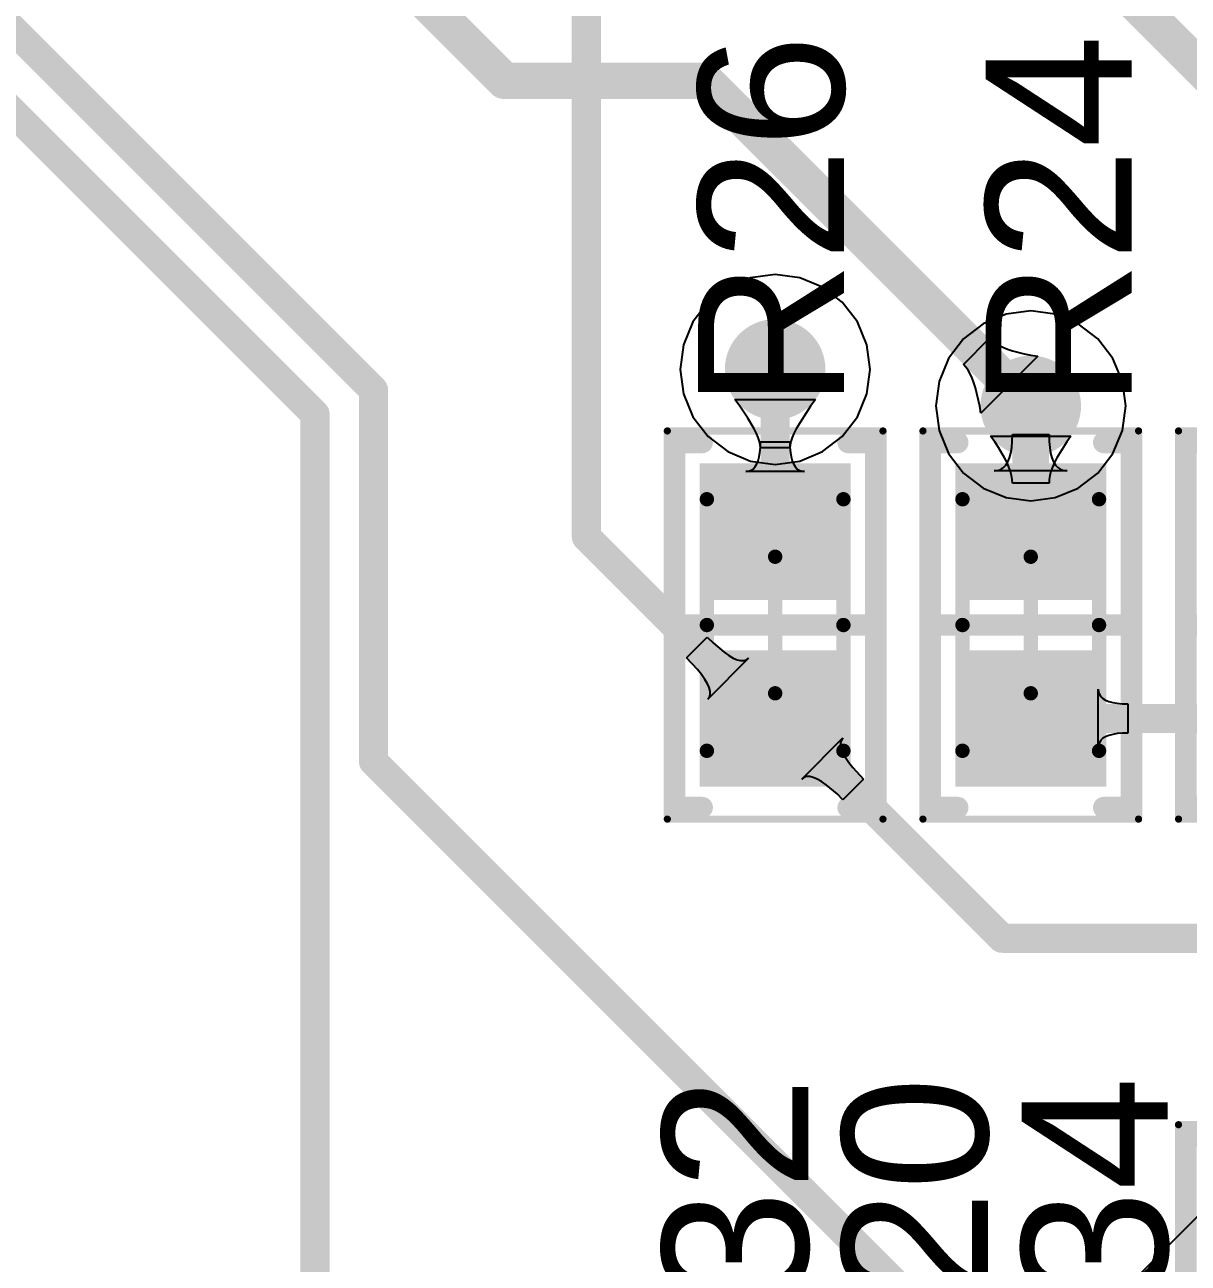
# Model space of a CAD drawing. Header units: inches. Extents: x -0.01 to 3.94, y -0.06 to 4.68.
# Drawn here: x 1.0945 to 1.4131, y 3.5652 to 3.9044 of the extents above; entities that cross this region are included whole.
import ezdxf

# ---------------------------------------------------------------- set-up
doc = ezdxf.new("R2010")
doc.units = ezdxf.units.IN
doc.header["$MEASUREMENT"] = 0
for name, color, linetype in [('Bottom Layer', 5, 'Continuous'), ('Int1 -GND)', 16, 'Continuous'), ('Int2 -PWR)', 76, 'Continuous'), ('Top 3D Body', 56, 'Continuous'), ('Top Courtyard', 56, 'Continuous'), ('Top Layer', 1, 'Continuous'), ('Top Overlay', 2, 'Continuous'), ('Top Paste', 8, 'Continuous'), ('Top Solder', 216, 'Continuous'), ('Via Holes', 16, 'Continuous')]:
    doc.layers.add(name, color=color, linetype=linetype)
doc.styles.add('Arial', font='', dxfattribs={"height": 0.2})
doc.styles.get('Arial').set_extended_font_data('Arial')

# ---------------------------------------------------------------- blocks, each defined once
blk = doc.blocks.new('RES_0603_1608_522')
at = {"layer": 'Top Layer'}
for points in [[(-0.0423224, -0.0187009), (-0.0423224, 0.0187007), (-0.008857800000000002, 0.0187007), (-0.008857799999999997, -0.0187009)], [(0.008857600000000004, -0.0187009), (0.008857599999999997, 0.0187007), (0.0423222, 0.0187007), (0.0423222, -0.0187009)]]:
    blk.add_hatch(color=1, dxfattribs=at).paths.add_polyline_path(points)
at = {"layer": 'Top Paste'}
for points in [[(-0.0423224, -0.0187009), (-0.0423224, 0.0187007), (-0.008857800000000002, 0.0187007), (-0.008857799999999997, -0.0187009)], [(0.008857600000000004, -0.0187009), (0.008857599999999997, 0.0187007), (0.0423222, 0.0187007), (0.0423222, -0.0187009)]]:
    blk.add_hatch(color=8, dxfattribs=at).paths.add_polyline_path(points)
at = {"layer": 'Top Solder'}
for points in [[(-0.0442909, -0.0206694), (-0.0442909, 0.0206692), (-0.006889300000000003, 0.0206692), (-0.006889299999999998, -0.0206694)], [(0.006889100000000003, -0.0206694), (0.006889099999999997, 0.0206692), (0.0442907, 0.0206692), (0.0442907, -0.0206694)]]:
    blk.add_hatch(color=216, dxfattribs=at).paths.add_polyline_path(points)
at = {"layer": 'Top 3D Body'}
for points in [[(0.0344479, 0.0186999, 0.003937, 0.003937, 0), (-0.0344481, 0.0186999, 0.003937, 0.003937, 0)], [(-0.0344481, -0.0187001, 0.003937, 0.003937, 0), (-0.0344481, 0.0186999, 0.003937, 0.003937, 0)], [(0.0344479, -0.0187001, 0.003937, 0.003937, 0), (0.0344479, 0.0186999, 0.003937, 0.003937, 0)], [(0.0344479, -0.0187001, 0.003937, 0.003937, 0), (-0.0344481, -0.0187001, 0.003937, 0.003937, 0)]]:
    blk.add_lwpolyline(points, format="xyseb", dxfattribs=at)
for points in [[(-0.0354323, 0.0186999, 0.0019685, 0.0019685, 1), (-0.0334639, 0.0186999, 0.0019685, 0.0019685, 1)], [(-0.0354323, 0.0186999, 0.0019685, 0.0019685, 1), (-0.0334639, 0.0186999, 0.0019685, 0.0019685, 1)], [(0.0334637, 0.0186999, 0.0019685, 0.0019685, 1), (0.0354321, 0.0186999, 0.0019685, 0.0019685, 1)], [(0.0334637, 0.0186999, 0.0019685, 0.0019685, 1), (0.0354321, 0.0186999, 0.0019685, 0.0019685, 1)], [(-0.0354323, -0.0187001, 0.0019685, 0.0019685, 1), (-0.0334639, -0.0187001, 0.0019685, 0.0019685, 1)], [(-0.0354323, -0.0187001, 0.0019685, 0.0019685, 1), (-0.0334639, -0.0187001, 0.0019685, 0.0019685, 1)], [(0.0334637, -0.0187001, 0.0019685, 0.0019685, 1), (0.0354321, -0.0187001, 0.0019685, 0.0019685, 1)], [(0.0334637, -0.0187001, 0.0019685, 0.0019685, 1), (0.0354321, -0.0187001, 0.0019685, 0.0019685, 1)]]:
    blk.add_lwpolyline(points, format="xyseb", close=True, dxfattribs=at)
at = {"layer": 'Top Courtyard'}
for points in [[(0.0531499, 0.0295279, 0.0019685, 0.0019685, 0), (-0.0531501, 0.0295279, 0.0019685, 0.0019685, 0)], [(-0.0531501, -0.0295281, 0.0019685, 0.0019685, 0), (-0.0531501, 0.0295279, 0.0019685, 0.0019685, 0)], [(0.0531499, -0.0295281, 0.0019685, 0.0019685, 0), (0.0531499, 0.0295279, 0.0019685, 0.0019685, 0)], [(-1e-07, -0.0187001, 0.003937, 0.003937, 0), (-1e-07, 0.0186999, 0.003937, 0.003937, 0)], [(0.0186999, -1e-07, 0.003937, 0.003937, 0), (-0.0187001, -1e-07, 0.003937, 0.003937, 0)], [(0.0531499, -0.0295281, 0.0019685, 0.0019685, 0), (-0.0531501, -0.0295281, 0.0019685, 0.0019685, 0)]]:
    blk.add_lwpolyline(points, format="xyseb", dxfattribs=at)
for points in [[(-0.0536422, 0.0295279, 0.0009842, 0.0009842, 1), (-0.052658, 0.0295279, 0.0009842, 0.0009842, 1)], [(-0.0536422, 0.0295279, 0.0009842, 0.0009842, 1), (-0.052658, 0.0295279, 0.0009842, 0.0009842, 1)], [(0.0526578, 0.0295279, 0.0009842, 0.0009842, 1), (0.053642, 0.0295279, 0.0009842, 0.0009842, 1)], [(0.0526578, 0.0295279, 0.0009842, 0.0009842, 1), (0.053642, 0.0295279, 0.0009842, 0.0009842, 1)], [(-0.0009843, 0.0186999, 0.0019685, 0.0019685, 1), (0.0009841, 0.0186999, 0.0019685, 0.0019685, 1)], [(-0.0196843, -1e-07, 0.0019685, 0.0019685, 1), (-0.0177159, -1e-07, 0.0019685, 0.0019685, 1)], [(0.0177157, -1e-07, 0.0019685, 0.0019685, 1), (0.0196841, -1e-07, 0.0019685, 0.0019685, 1)], [(-0.0009843, -0.0187001, 0.0019685, 0.0019685, 1), (0.0009841, -0.0187001, 0.0019685, 0.0019685, 1)], [(-0.0536422, -0.0295281, 0.0009842, 0.0009842, 1), (-0.052658, -0.0295281, 0.0009842, 0.0009842, 1)], [(-0.0536422, -0.0295281, 0.0009842, 0.0009842, 1), (-0.052658, -0.0295281, 0.0009842, 0.0009842, 1)], [(0.0526578, -0.0295281, 0.0009842, 0.0009842, 1), (0.053642, -0.0295281, 0.0009842, 0.0009842, 1)], [(0.0526578, -0.0295281, 0.0009842, 0.0009842, 1), (0.053642, -0.0295281, 0.0009842, 0.0009842, 1)]]:
    blk.add_lwpolyline(points, format="xyseb", close=True, dxfattribs=at)
at = {"layer": 'Top Overlay'}
for points in [[(0.0499999, 0.0275599, 0.0059055, 0.0059055, 0), (-0.0500001, 0.0275599, 0.0059055, 0.0059055, 0)], [(-0.0500001, 0.0199999, 0.0059055, 0.0059055, 0), (-0.0500001, 0.0275599, 0.0059055, 0.0059055, 0)], [(-1e-07, -0.0275581, 0.0059055, 0.0059055, 0), (-1e-07, 0.0275599, 0.0059055, 0.0059055, 0)], [(0.0499999, 0.0199999, 0.0059055, 0.0059055, 0), (0.0499999, 0.0275599, 0.0059055, 0.0059055, 0)], [(-0.0500001, -0.0275581, 0.0059055, 0.0059055, 0), (-0.0500001, -0.0200001, 0.0059055, 0.0059055, 0)], [(0.0499999, -0.0275581, 0.0059055, 0.0059055, 0), (0.0499999, -0.0200001, 0.0059055, 0.0059055, 0)], [(0.0499999, -0.0275581, 0.0059055, 0.0059055, 0), (-0.0500001, -0.0275581, 0.0059055, 0.0059055, 0)]]:
    blk.add_lwpolyline(points, format="xyseb", dxfattribs=at)
for points in [[(-0.0514765, 0.0275599, 0.0029527, 0.0029527, 1), (-0.0485237, 0.0275599, 0.0029527, 0.0029527, 1)], [(-0.0514765, 0.0275599, 0.0029527, 0.0029527, 1), (-0.0485237, 0.0275599, 0.0029527, 0.0029527, 1)], [(-0.0014765, 0.0275599, 0.0029527, 0.0029527, 1), (0.0014763, 0.0275599, 0.0029527, 0.0029527, 1)], [(0.0485235, 0.0275599, 0.0029527, 0.0029527, 1), (0.0514763, 0.0275599, 0.0029527, 0.0029527, 1)], [(0.0485235, 0.0275599, 0.0029527, 0.0029527, 1), (0.0514763, 0.0275599, 0.0029527, 0.0029527, 1)], [(-0.0514765, 0.0199999, 0.0029527, 0.0029527, 1), (-0.0485237, 0.0199999, 0.0029527, 0.0029527, 1)], [(0.0485235, 0.0199999, 0.0029527, 0.0029527, 1), (0.0514763, 0.0199999, 0.0029527, 0.0029527, 1)], [(-0.0514765, -0.0200001, 0.0029527, 0.0029527, 1), (-0.0485237, -0.0200001, 0.0029527, 0.0029527, 1)], [(0.0485235, -0.0200001, 0.0029527, 0.0029527, 1), (0.0514763, -0.0200001, 0.0029527, 0.0029527, 1)], [(-0.0514765, -0.0275581, 0.0029527, 0.0029527, 1), (-0.0485237, -0.0275581, 0.0029527, 0.0029527, 1)], [(-0.0514765, -0.0275581, 0.0029527, 0.0029527, 1), (-0.0485237, -0.0275581, 0.0029527, 0.0029527, 1)], [(-0.0014765, -0.0275581, 0.0029527, 0.0029527, 1), (0.0014763, -0.0275581, 0.0029527, 0.0029527, 1)], [(0.0485235, -0.0275581, 0.0029527, 0.0029527, 1), (0.0514763, -0.0275581, 0.0029527, 0.0029527, 1)], [(0.0485235, -0.0275581, 0.0029527, 0.0029527, 1), (0.0514763, -0.0275581, 0.0029527, 0.0029527, 1)]]:
    blk.add_lwpolyline(points, format="xyseb", close=True, dxfattribs=at)
blk = doc.blocks.new('RES_0603_1608_528')
at = {"layer": 'Top Layer'}
for points in [[(-0.0423224, -0.0187009), (-0.0423224, 0.0187007), (-0.008857800000000002, 0.0187007), (-0.008857799999999997, -0.0187009)], [(0.008857600000000004, -0.0187009), (0.008857599999999997, 0.0187007), (0.0423222, 0.0187007), (0.0423222, -0.0187009)]]:
    blk.add_hatch(color=1, dxfattribs=at).paths.add_polyline_path(points)
at = {"layer": 'Top Paste'}
for points in [[(-0.0423224, -0.0187009), (-0.0423224, 0.0187007), (-0.008857800000000002, 0.0187007), (-0.008857799999999997, -0.0187009)], [(0.008857600000000004, -0.0187009), (0.008857599999999997, 0.0187007), (0.0423222, 0.0187007), (0.0423222, -0.0187009)]]:
    blk.add_hatch(color=8, dxfattribs=at).paths.add_polyline_path(points)
at = {"layer": 'Top Solder'}
for points in [[(-0.0442909, -0.0206694), (-0.0442909, 0.0206692), (-0.006889300000000003, 0.0206692), (-0.006889299999999998, -0.0206694)], [(0.006889100000000003, -0.0206694), (0.006889099999999997, 0.0206692), (0.0442907, 0.0206692), (0.0442907, -0.0206694)]]:
    blk.add_hatch(color=216, dxfattribs=at).paths.add_polyline_path(points)
at = {"layer": 'Top 3D Body'}
for points in [[(0.0344479, 0.0186999, 0.003937, 0.003937, 0), (-0.0344481, 0.0186999, 0.003937, 0.003937, 0)], [(-0.0344481, -0.0187001, 0.003937, 0.003937, 0), (-0.0344481, 0.0186999, 0.003937, 0.003937, 0)], [(0.0344479, -0.0187001, 0.003937, 0.003937, 0), (0.0344479, 0.0186999, 0.003937, 0.003937, 0)], [(0.0344479, -0.0187001, 0.003937, 0.003937, 0), (-0.0344481, -0.0187001, 0.003937, 0.003937, 0)]]:
    blk.add_lwpolyline(points, format="xyseb", dxfattribs=at)
for points in [[(-0.0354323, 0.0186999, 0.0019685, 0.0019685, 1), (-0.0334639, 0.0186999, 0.0019685, 0.0019685, 1)], [(-0.0354323, 0.0186999, 0.0019685, 0.0019685, 1), (-0.0334639, 0.0186999, 0.0019685, 0.0019685, 1)], [(0.0334637, 0.0186999, 0.0019685, 0.0019685, 1), (0.0354321, 0.0186999, 0.0019685, 0.0019685, 1)], [(0.0334637, 0.0186999, 0.0019685, 0.0019685, 1), (0.0354321, 0.0186999, 0.0019685, 0.0019685, 1)], [(-0.0354323, -0.0187001, 0.0019685, 0.0019685, 1), (-0.0334639, -0.0187001, 0.0019685, 0.0019685, 1)], [(-0.0354323, -0.0187001, 0.0019685, 0.0019685, 1), (-0.0334639, -0.0187001, 0.0019685, 0.0019685, 1)], [(0.0334637, -0.0187001, 0.0019685, 0.0019685, 1), (0.0354321, -0.0187001, 0.0019685, 0.0019685, 1)], [(0.0334637, -0.0187001, 0.0019685, 0.0019685, 1), (0.0354321, -0.0187001, 0.0019685, 0.0019685, 1)]]:
    blk.add_lwpolyline(points, format="xyseb", close=True, dxfattribs=at)
at = {"layer": 'Top Courtyard'}
for points in [[(0.0531499, 0.0295279, 0.0019685, 0.0019685, 0), (-0.0531501, 0.0295279, 0.0019685, 0.0019685, 0)], [(-0.0531501, -0.0295281, 0.0019685, 0.0019685, 0), (-0.0531501, 0.0295279, 0.0019685, 0.0019685, 0)], [(0.0531499, -0.0295281, 0.0019685, 0.0019685, 0), (0.0531499, 0.0295279, 0.0019685, 0.0019685, 0)], [(-1e-07, -0.0187001, 0.003937, 0.003937, 0), (-1e-07, 0.0186999, 0.003937, 0.003937, 0)], [(0.0186999, -1e-07, 0.003937, 0.003937, 0), (-0.0187001, -1e-07, 0.003937, 0.003937, 0)], [(0.0531499, -0.0295281, 0.0019685, 0.0019685, 0), (-0.0531501, -0.0295281, 0.0019685, 0.0019685, 0)]]:
    blk.add_lwpolyline(points, format="xyseb", dxfattribs=at)
for points in [[(-0.0536422, 0.0295279, 0.0009842, 0.0009842, 1), (-0.052658, 0.0295279, 0.0009842, 0.0009842, 1)], [(-0.0536422, 0.0295279, 0.0009842, 0.0009842, 1), (-0.052658, 0.0295279, 0.0009842, 0.0009842, 1)], [(0.0526578, 0.0295279, 0.0009842, 0.0009842, 1), (0.053642, 0.0295279, 0.0009842, 0.0009842, 1)], [(0.0526578, 0.0295279, 0.0009842, 0.0009842, 1), (0.053642, 0.0295279, 0.0009842, 0.0009842, 1)], [(-0.0009843, 0.0186999, 0.0019685, 0.0019685, 1), (0.0009841, 0.0186999, 0.0019685, 0.0019685, 1)], [(-0.0196843, -1e-07, 0.0019685, 0.0019685, 1), (-0.0177159, -1e-07, 0.0019685, 0.0019685, 1)], [(0.0177157, -1e-07, 0.0019685, 0.0019685, 1), (0.0196841, -1e-07, 0.0019685, 0.0019685, 1)], [(-0.0009843, -0.0187001, 0.0019685, 0.0019685, 1), (0.0009841, -0.0187001, 0.0019685, 0.0019685, 1)], [(-0.0536422, -0.0295281, 0.0009842, 0.0009842, 1), (-0.052658, -0.0295281, 0.0009842, 0.0009842, 1)], [(-0.0536422, -0.0295281, 0.0009842, 0.0009842, 1), (-0.052658, -0.0295281, 0.0009842, 0.0009842, 1)], [(0.0526578, -0.0295281, 0.0009842, 0.0009842, 1), (0.053642, -0.0295281, 0.0009842, 0.0009842, 1)], [(0.0526578, -0.0295281, 0.0009842, 0.0009842, 1), (0.053642, -0.0295281, 0.0009842, 0.0009842, 1)]]:
    blk.add_lwpolyline(points, format="xyseb", close=True, dxfattribs=at)
at = {"layer": 'Top Overlay'}
for points in [[(0.0499999, 0.0275599, 0.0059055, 0.0059055, 0), (-0.0500001, 0.0275599, 0.0059055, 0.0059055, 0)], [(-0.0500001, 0.0199999, 0.0059055, 0.0059055, 0), (-0.0500001, 0.0275599, 0.0059055, 0.0059055, 0)], [(-1e-07, -0.0275581, 0.0059055, 0.0059055, 0), (-1e-07, 0.0275599, 0.0059055, 0.0059055, 0)], [(0.0499999, 0.0199999, 0.0059055, 0.0059055, 0), (0.0499999, 0.0275599, 0.0059055, 0.0059055, 0)], [(-0.0500001, -0.0275581, 0.0059055, 0.0059055, 0), (-0.0500001, -0.0200001, 0.0059055, 0.0059055, 0)], [(0.0499999, -0.0275581, 0.0059055, 0.0059055, 0), (0.0499999, -0.0200001, 0.0059055, 0.0059055, 0)], [(0.0499999, -0.0275581, 0.0059055, 0.0059055, 0), (-0.0500001, -0.0275581, 0.0059055, 0.0059055, 0)]]:
    blk.add_lwpolyline(points, format="xyseb", dxfattribs=at)
for points in [[(-0.0514765, 0.0275599, 0.0029527, 0.0029527, 1), (-0.0485237, 0.0275599, 0.0029527, 0.0029527, 1)], [(-0.0514765, 0.0275599, 0.0029527, 0.0029527, 1), (-0.0485237, 0.0275599, 0.0029527, 0.0029527, 1)], [(-0.0014765, 0.0275599, 0.0029527, 0.0029527, 1), (0.0014763, 0.0275599, 0.0029527, 0.0029527, 1)], [(0.0485235, 0.0275599, 0.0029527, 0.0029527, 1), (0.0514763, 0.0275599, 0.0029527, 0.0029527, 1)], [(0.0485235, 0.0275599, 0.0029527, 0.0029527, 1), (0.0514763, 0.0275599, 0.0029527, 0.0029527, 1)], [(-0.0514765, 0.0199999, 0.0029527, 0.0029527, 1), (-0.0485237, 0.0199999, 0.0029527, 0.0029527, 1)], [(0.0485235, 0.0199999, 0.0029527, 0.0029527, 1), (0.0514763, 0.0199999, 0.0029527, 0.0029527, 1)], [(-0.0514765, -0.0200001, 0.0029527, 0.0029527, 1), (-0.0485237, -0.0200001, 0.0029527, 0.0029527, 1)], [(0.0485235, -0.0200001, 0.0029527, 0.0029527, 1), (0.0514763, -0.0200001, 0.0029527, 0.0029527, 1)], [(-0.0514765, -0.0275581, 0.0029527, 0.0029527, 1), (-0.0485237, -0.0275581, 0.0029527, 0.0029527, 1)], [(-0.0514765, -0.0275581, 0.0029527, 0.0029527, 1), (-0.0485237, -0.0275581, 0.0029527, 0.0029527, 1)], [(-0.0014765, -0.0275581, 0.0029527, 0.0029527, 1), (0.0014763, -0.0275581, 0.0029527, 0.0029527, 1)], [(0.0485235, -0.0275581, 0.0029527, 0.0029527, 1), (0.0514763, -0.0275581, 0.0029527, 0.0029527, 1)], [(0.0485235, -0.0275581, 0.0029527, 0.0029527, 1), (0.0514763, -0.0275581, 0.0029527, 0.0029527, 1)]]:
    blk.add_lwpolyline(points, format="xyseb", close=True, dxfattribs=at)
blk = doc.blocks.new('RES_0603_1608_530')
at = {"layer": 'Top Layer'}
for points in [[(-0.0423222, -0.0187007), (-0.0423222, 0.0187009), (-0.0088576, 0.0187009), (-0.0088576, -0.0187007)], [(0.0088578, -0.0187007), (0.0088578, 0.0187009), (0.0423224, 0.0187009), (0.0423224, -0.0187007)]]:
    blk.add_hatch(color=1, dxfattribs=at).paths.add_polyline_path(points)
at = {"layer": 'Top Paste'}
for points in [[(-0.0423222, -0.0187007), (-0.0423222, 0.0187009), (-0.0088576, 0.0187009), (-0.0088576, -0.0187007)], [(0.0088578, -0.0187007), (0.0088578, 0.0187009), (0.0423224, 0.0187009), (0.0423224, -0.0187007)]]:
    blk.add_hatch(color=8, dxfattribs=at).paths.add_polyline_path(points)
at = {"layer": 'Top Solder'}
for points in [[(-0.0442907, -0.0206692), (-0.0442907, 0.0206694), (-0.0068891, 0.0206694), (-0.0068891, -0.0206692)], [(0.0068893, -0.0206692), (0.0068893, 0.0206694), (0.0442909, 0.0206694), (0.0442909, -0.0206692)]]:
    blk.add_hatch(color=216, dxfattribs=at).paths.add_polyline_path(points)
at = {"layer": 'Top 3D Body'}
for points in [[(-0.0344479, 0.0187001, 0.003937, 0.003937, 0), (0.0344481, 0.0187001, 0.003937, 0.003937, 0)], [(-0.0344479, 0.0187001, 0.003937, 0.003937, 0), (-0.0344479, -0.0186999, 0.003937, 0.003937, 0)], [(0.0344481, 0.0187001, 0.003937, 0.003937, 0), (0.0344481, -0.0186999, 0.003937, 0.003937, 0)], [(-0.0344479, -0.0186999, 0.003937, 0.003937, 0), (0.0344481, -0.0186999, 0.003937, 0.003937, 0)]]:
    blk.add_lwpolyline(points, format="xyseb", dxfattribs=at)
for points in [[(-0.0354321, 0.0187001, 0.0019685, 0.0019685, 1), (-0.0334637, 0.0187001, 0.0019685, 0.0019685, 1)], [(-0.0354321, 0.0187001, 0.0019685, 0.0019685, 1), (-0.0334637, 0.0187001, 0.0019685, 0.0019685, 1)], [(0.0334639, 0.0187001, 0.0019685, 0.0019685, 1), (0.0354323, 0.0187001, 0.0019685, 0.0019685, 1)], [(0.0334639, 0.0187001, 0.0019685, 0.0019685, 1), (0.0354323, 0.0187001, 0.0019685, 0.0019685, 1)], [(-0.0354321, -0.0186999, 0.0019685, 0.0019685, 1), (-0.0334637, -0.0186999, 0.0019685, 0.0019685, 1)], [(-0.0354321, -0.0186999, 0.0019685, 0.0019685, 1), (-0.0334637, -0.0186999, 0.0019685, 0.0019685, 1)], [(0.0334639, -0.0186999, 0.0019685, 0.0019685, 1), (0.0354323, -0.0186999, 0.0019685, 0.0019685, 1)], [(0.0334639, -0.0186999, 0.0019685, 0.0019685, 1), (0.0354323, -0.0186999, 0.0019685, 0.0019685, 1)]]:
    blk.add_lwpolyline(points, format="xyseb", close=True, dxfattribs=at)
at = {"layer": 'Top Courtyard'}
for points in [[(-0.0531499, 0.0295281, 0.0019685, 0.0019685, 0), (0.0531501, 0.0295281, 0.0019685, 0.0019685, 0)], [(-0.0531499, 0.0295281, 0.0019685, 0.0019685, 0), (-0.0531499, -0.0295279, 0.0019685, 0.0019685, 0)], [(0.0531501, 0.0295281, 0.0019685, 0.0019685, 0), (0.0531501, -0.0295279, 0.0019685, 0.0019685, 0)], [(1e-07, 0.0187001, 0.003937, 0.003937, 0), (1e-07, -0.0186999, 0.003937, 0.003937, 0)], [(-0.0186999, 1e-07, 0.003937, 0.003937, 0), (0.0187001, 1e-07, 0.003937, 0.003937, 0)], [(-0.0531499, -0.0295279, 0.0019685, 0.0019685, 0), (0.0531501, -0.0295279, 0.0019685, 0.0019685, 0)]]:
    blk.add_lwpolyline(points, format="xyseb", dxfattribs=at)
for points in [[(-0.053642, 0.0295281, 0.0009842, 0.0009842, 1), (-0.0526578, 0.0295281, 0.0009842, 0.0009842, 1)], [(-0.053642, 0.0295281, 0.0009842, 0.0009842, 1), (-0.0526578, 0.0295281, 0.0009842, 0.0009842, 1)], [(0.052658, 0.0295281, 0.0009842, 0.0009842, 1), (0.0536422, 0.0295281, 0.0009842, 0.0009842, 1)], [(0.052658, 0.0295281, 0.0009842, 0.0009842, 1), (0.0536422, 0.0295281, 0.0009842, 0.0009842, 1)], [(-0.0009841, 0.0187001, 0.0019685, 0.0019685, 1), (0.0009843, 0.0187001, 0.0019685, 0.0019685, 1)], [(-0.0196841, 1e-07, 0.0019685, 0.0019685, 1), (-0.0177157, 1e-07, 0.0019685, 0.0019685, 1)], [(0.0177159, 1e-07, 0.0019685, 0.0019685, 1), (0.0196843, 1e-07, 0.0019685, 0.0019685, 1)], [(-0.0009841, -0.0186999, 0.0019685, 0.0019685, 1), (0.0009843, -0.0186999, 0.0019685, 0.0019685, 1)], [(-0.053642, -0.0295279, 0.0009842, 0.0009842, 1), (-0.0526578, -0.0295279, 0.0009842, 0.0009842, 1)], [(-0.053642, -0.0295279, 0.0009842, 0.0009842, 1), (-0.0526578, -0.0295279, 0.0009842, 0.0009842, 1)], [(0.052658, -0.0295279, 0.0009842, 0.0009842, 1), (0.0536422, -0.0295279, 0.0009842, 0.0009842, 1)], [(0.052658, -0.0295279, 0.0009842, 0.0009842, 1), (0.0536422, -0.0295279, 0.0009842, 0.0009842, 1)]]:
    blk.add_lwpolyline(points, format="xyseb", close=True, dxfattribs=at)
at = {"layer": 'Top Overlay'}
for points in [[(-0.0499999, 0.0275581, 0.0059055, 0.0059055, 0), (0.0500001, 0.0275581, 0.0059055, 0.0059055, 0)], [(-0.0499999, 0.0275581, 0.0059055, 0.0059055, 0), (-0.0499999, 0.0200001, 0.0059055, 0.0059055, 0)], [(1e-07, 0.0275581, 0.0059055, 0.0059055, 0), (1e-07, -0.0275599, 0.0059055, 0.0059055, 0)], [(0.0500001, 0.0275581, 0.0059055, 0.0059055, 0), (0.0500001, 0.0200001, 0.0059055, 0.0059055, 0)], [(-0.0499999, -0.0199999, 0.0059055, 0.0059055, 0), (-0.0499999, -0.0275599, 0.0059055, 0.0059055, 0)], [(0.0500001, -0.0199999, 0.0059055, 0.0059055, 0), (0.0500001, -0.0275599, 0.0059055, 0.0059055, 0)], [(-0.0499999, -0.0275599, 0.0059055, 0.0059055, 0), (0.0500001, -0.0275599, 0.0059055, 0.0059055, 0)]]:
    blk.add_lwpolyline(points, format="xyseb", dxfattribs=at)
for points in [[(-0.0514763, 0.0275581, 0.0029527, 0.0029527, 1), (-0.0485235, 0.0275581, 0.0029527, 0.0029527, 1)], [(-0.0514763, 0.0275581, 0.0029527, 0.0029527, 1), (-0.0485235, 0.0275581, 0.0029527, 0.0029527, 1)], [(-0.0014763, 0.0275581, 0.0029527, 0.0029527, 1), (0.0014765, 0.0275581, 0.0029527, 0.0029527, 1)], [(0.0485237, 0.0275581, 0.0029527, 0.0029527, 1), (0.0514765, 0.0275581, 0.0029527, 0.0029527, 1)], [(0.0485237, 0.0275581, 0.0029527, 0.0029527, 1), (0.0514765, 0.0275581, 0.0029527, 0.0029527, 1)], [(-0.0514763, 0.0200001, 0.0029527, 0.0029527, 1), (-0.0485235, 0.0200001, 0.0029527, 0.0029527, 1)], [(0.0485237, 0.0200001, 0.0029527, 0.0029527, 1), (0.0514765, 0.0200001, 0.0029527, 0.0029527, 1)], [(-0.0514763, -0.0199999, 0.0029527, 0.0029527, 1), (-0.0485235, -0.0199999, 0.0029527, 0.0029527, 1)], [(0.0485237, -0.0199999, 0.0029527, 0.0029527, 1), (0.0514765, -0.0199999, 0.0029527, 0.0029527, 1)], [(-0.0514763, -0.0275599, 0.0029527, 0.0029527, 1), (-0.0485235, -0.0275599, 0.0029527, 0.0029527, 1)], [(-0.0514763, -0.0275599, 0.0029527, 0.0029527, 1), (-0.0485235, -0.0275599, 0.0029527, 0.0029527, 1)], [(-0.0014763, -0.0275599, 0.0029527, 0.0029527, 1), (0.0014765, -0.0275599, 0.0029527, 0.0029527, 1)], [(0.0485237, -0.0275599, 0.0029527, 0.0029527, 1), (0.0514765, -0.0275599, 0.0029527, 0.0029527, 1)], [(0.0485237, -0.0275599, 0.0029527, 0.0029527, 1), (0.0514765, -0.0275599, 0.0029527, 0.0029527, 1)]]:
    blk.add_lwpolyline(points, format="xyseb", close=True, dxfattribs=at)
blk = doc.blocks.new('RES_0603_1608_531')
at = {"layer": 'Top Layer'}
for points in [[(-0.0423224, -0.0187009), (-0.0423224, 0.0187007), (-0.008857800000000002, 0.0187007), (-0.008857799999999997, -0.0187009)], [(0.008857600000000004, -0.0187009), (0.008857599999999997, 0.0187007), (0.0423222, 0.0187007), (0.0423222, -0.0187009)]]:
    blk.add_hatch(color=1, dxfattribs=at).paths.add_polyline_path(points)
at = {"layer": 'Top Paste'}
for points in [[(-0.0423224, -0.0187009), (-0.0423224, 0.0187007), (-0.008857800000000002, 0.0187007), (-0.008857799999999997, -0.0187009)], [(0.008857600000000004, -0.0187009), (0.008857599999999997, 0.0187007), (0.0423222, 0.0187007), (0.0423222, -0.0187009)]]:
    blk.add_hatch(color=8, dxfattribs=at).paths.add_polyline_path(points)
at = {"layer": 'Top Solder'}
for points in [[(-0.0442909, -0.0206694), (-0.0442909, 0.0206692), (-0.006889300000000003, 0.0206692), (-0.006889299999999998, -0.0206694)], [(0.006889100000000003, -0.0206694), (0.006889099999999997, 0.0206692), (0.0442907, 0.0206692), (0.0442907, -0.0206694)]]:
    blk.add_hatch(color=216, dxfattribs=at).paths.add_polyline_path(points)
at = {"layer": 'Top 3D Body'}
for points in [[(0.0344479, 0.0186999, 0.003937, 0.003937, 0), (-0.0344481, 0.0186999, 0.003937, 0.003937, 0)], [(-0.0344481, -0.0187001, 0.003937, 0.003937, 0), (-0.0344481, 0.0186999, 0.003937, 0.003937, 0)], [(0.0344479, -0.0187001, 0.003937, 0.003937, 0), (0.0344479, 0.0186999, 0.003937, 0.003937, 0)], [(0.0344479, -0.0187001, 0.003937, 0.003937, 0), (-0.0344481, -0.0187001, 0.003937, 0.003937, 0)]]:
    blk.add_lwpolyline(points, format="xyseb", dxfattribs=at)
for points in [[(-0.0354323, 0.0186999, 0.0019685, 0.0019685, 1), (-0.0334639, 0.0186999, 0.0019685, 0.0019685, 1)], [(-0.0354323, 0.0186999, 0.0019685, 0.0019685, 1), (-0.0334639, 0.0186999, 0.0019685, 0.0019685, 1)], [(0.0334637, 0.0186999, 0.0019685, 0.0019685, 1), (0.0354321, 0.0186999, 0.0019685, 0.0019685, 1)], [(0.0334637, 0.0186999, 0.0019685, 0.0019685, 1), (0.0354321, 0.0186999, 0.0019685, 0.0019685, 1)], [(-0.0354323, -0.0187001, 0.0019685, 0.0019685, 1), (-0.0334639, -0.0187001, 0.0019685, 0.0019685, 1)], [(-0.0354323, -0.0187001, 0.0019685, 0.0019685, 1), (-0.0334639, -0.0187001, 0.0019685, 0.0019685, 1)], [(0.0334637, -0.0187001, 0.0019685, 0.0019685, 1), (0.0354321, -0.0187001, 0.0019685, 0.0019685, 1)], [(0.0334637, -0.0187001, 0.0019685, 0.0019685, 1), (0.0354321, -0.0187001, 0.0019685, 0.0019685, 1)]]:
    blk.add_lwpolyline(points, format="xyseb", close=True, dxfattribs=at)
at = {"layer": 'Top Courtyard'}
for points in [[(0.0531499, 0.0295279, 0.0019685, 0.0019685, 0), (-0.0531501, 0.0295279, 0.0019685, 0.0019685, 0)], [(-0.0531501, -0.0295281, 0.0019685, 0.0019685, 0), (-0.0531501, 0.0295279, 0.0019685, 0.0019685, 0)], [(0.0531499, -0.0295281, 0.0019685, 0.0019685, 0), (0.0531499, 0.0295279, 0.0019685, 0.0019685, 0)], [(-1e-07, -0.0187001, 0.003937, 0.003937, 0), (-1e-07, 0.0186999, 0.003937, 0.003937, 0)], [(0.0186999, -1e-07, 0.003937, 0.003937, 0), (-0.0187001, -1e-07, 0.003937, 0.003937, 0)], [(0.0531499, -0.0295281, 0.0019685, 0.0019685, 0), (-0.0531501, -0.0295281, 0.0019685, 0.0019685, 0)]]:
    blk.add_lwpolyline(points, format="xyseb", dxfattribs=at)
for points in [[(-0.0536422, 0.0295279, 0.0009842, 0.0009842, 1), (-0.052658, 0.0295279, 0.0009842, 0.0009842, 1)], [(-0.0536422, 0.0295279, 0.0009842, 0.0009842, 1), (-0.052658, 0.0295279, 0.0009842, 0.0009842, 1)], [(0.0526578, 0.0295279, 0.0009842, 0.0009842, 1), (0.053642, 0.0295279, 0.0009842, 0.0009842, 1)], [(0.0526578, 0.0295279, 0.0009842, 0.0009842, 1), (0.053642, 0.0295279, 0.0009842, 0.0009842, 1)], [(-0.0009843, 0.0186999, 0.0019685, 0.0019685, 1), (0.0009841, 0.0186999, 0.0019685, 0.0019685, 1)], [(-0.0196843, -1e-07, 0.0019685, 0.0019685, 1), (-0.0177159, -1e-07, 0.0019685, 0.0019685, 1)], [(0.0177157, -1e-07, 0.0019685, 0.0019685, 1), (0.0196841, -1e-07, 0.0019685, 0.0019685, 1)], [(-0.0009843, -0.0187001, 0.0019685, 0.0019685, 1), (0.0009841, -0.0187001, 0.0019685, 0.0019685, 1)], [(-0.0536422, -0.0295281, 0.0009842, 0.0009842, 1), (-0.052658, -0.0295281, 0.0009842, 0.0009842, 1)], [(-0.0536422, -0.0295281, 0.0009842, 0.0009842, 1), (-0.052658, -0.0295281, 0.0009842, 0.0009842, 1)], [(0.0526578, -0.0295281, 0.0009842, 0.0009842, 1), (0.053642, -0.0295281, 0.0009842, 0.0009842, 1)], [(0.0526578, -0.0295281, 0.0009842, 0.0009842, 1), (0.053642, -0.0295281, 0.0009842, 0.0009842, 1)]]:
    blk.add_lwpolyline(points, format="xyseb", close=True, dxfattribs=at)
at = {"layer": 'Top Overlay'}
for points in [[(0.0499999, 0.0275599, 0.0059055, 0.0059055, 0), (-0.0500001, 0.0275599, 0.0059055, 0.0059055, 0)], [(-0.0500001, 0.0199999, 0.0059055, 0.0059055, 0), (-0.0500001, 0.0275599, 0.0059055, 0.0059055, 0)], [(-1e-07, -0.0275581, 0.0059055, 0.0059055, 0), (-1e-07, 0.0275599, 0.0059055, 0.0059055, 0)], [(0.0499999, 0.0199999, 0.0059055, 0.0059055, 0), (0.0499999, 0.0275599, 0.0059055, 0.0059055, 0)], [(-0.0500001, -0.0275581, 0.0059055, 0.0059055, 0), (-0.0500001, -0.0200001, 0.0059055, 0.0059055, 0)], [(0.0499999, -0.0275581, 0.0059055, 0.0059055, 0), (0.0499999, -0.0200001, 0.0059055, 0.0059055, 0)], [(0.0499999, -0.0275581, 0.0059055, 0.0059055, 0), (-0.0500001, -0.0275581, 0.0059055, 0.0059055, 0)]]:
    blk.add_lwpolyline(points, format="xyseb", dxfattribs=at)
for points in [[(-0.0514765, 0.0275599, 0.0029527, 0.0029527, 1), (-0.0485237, 0.0275599, 0.0029527, 0.0029527, 1)], [(-0.0514765, 0.0275599, 0.0029527, 0.0029527, 1), (-0.0485237, 0.0275599, 0.0029527, 0.0029527, 1)], [(-0.0014765, 0.0275599, 0.0029527, 0.0029527, 1), (0.0014763, 0.0275599, 0.0029527, 0.0029527, 1)], [(0.0485235, 0.0275599, 0.0029527, 0.0029527, 1), (0.0514763, 0.0275599, 0.0029527, 0.0029527, 1)], [(0.0485235, 0.0275599, 0.0029527, 0.0029527, 1), (0.0514763, 0.0275599, 0.0029527, 0.0029527, 1)], [(-0.0514765, 0.0199999, 0.0029527, 0.0029527, 1), (-0.0485237, 0.0199999, 0.0029527, 0.0029527, 1)], [(0.0485235, 0.0199999, 0.0029527, 0.0029527, 1), (0.0514763, 0.0199999, 0.0029527, 0.0029527, 1)], [(-0.0514765, -0.0200001, 0.0029527, 0.0029527, 1), (-0.0485237, -0.0200001, 0.0029527, 0.0029527, 1)], [(0.0485235, -0.0200001, 0.0029527, 0.0029527, 1), (0.0514763, -0.0200001, 0.0029527, 0.0029527, 1)], [(-0.0514765, -0.0275581, 0.0029527, 0.0029527, 1), (-0.0485237, -0.0275581, 0.0029527, 0.0029527, 1)], [(-0.0514765, -0.0275581, 0.0029527, 0.0029527, 1), (-0.0485237, -0.0275581, 0.0029527, 0.0029527, 1)], [(-0.0014765, -0.0275581, 0.0029527, 0.0029527, 1), (0.0014763, -0.0275581, 0.0029527, 0.0029527, 1)], [(0.0485235, -0.0275581, 0.0029527, 0.0029527, 1), (0.0514763, -0.0275581, 0.0029527, 0.0029527, 1)], [(0.0485235, -0.0275581, 0.0029527, 0.0029527, 1), (0.0514763, -0.0275581, 0.0029527, 0.0029527, 1)]]:
    blk.add_lwpolyline(points, format="xyseb", close=True, dxfattribs=at)

msp = doc.modelspace()

# ---------------------------------------------------------------- hatches: boundary and pattern name
at = {"layer": 'Bottom Layer'}
h = msp.add_hatch(color=5, dxfattribs=at)
edge = h.paths.add_edge_path()
edge.add_arc((1.3, 3.81), 0.0137795, 0, 360)
h = msp.add_hatch(color=5, dxfattribs=at)
edge = h.paths.add_edge_path()
edge.add_arc((1.3699999, 3.8000001), 0.0137795, 0, 360)
at = {"layer": 'Int1 -GND)'}
h = msp.add_hatch(color=7, dxfattribs=at)
edge = h.paths.add_edge_path()
edge.add_arc((1.3, 3.81), 0.0137795, 0, 360)
h = msp.add_hatch(color=7, dxfattribs=at)
edge = h.paths.add_edge_path()
edge.add_arc((1.3699999, 3.8000001), 0.0137795, 0, 360)
at = {"layer": 'Int2 -PWR)'}
h = msp.add_hatch(color=7, dxfattribs=at)
edge = h.paths.add_edge_path()
edge.add_arc((1.3, 3.81), 0.0137795, 0, 360)
h = msp.add_hatch(color=7, dxfattribs=at)
edge = h.paths.add_edge_path()
edge.add_arc((1.3699999, 3.8000001), 0.0137795, 0, 360)
at = {"layer": 'Top Layer'}
h = msp.add_hatch(color=1, dxfattribs=at)
edge = h.paths.add_edge_path()
edge.add_arc((1.3, 3.81), 0.0137795, 0, 360)
h = msp.add_hatch(color=1, dxfattribs=at)
edge = h.paths.add_edge_path()
edge.add_arc((1.3699999, 3.8000001), 0.0137795, 0, 360)
at = {"layer": 'Via Holes'}
h = msp.add_hatch(color=7, dxfattribs=at)
edge = h.paths.add_edge_path()
edge.add_arc((1.3, 3.81), 0.0068897, 0, 360)
h = msp.add_hatch(color=7, dxfattribs=at)
edge = h.paths.add_edge_path()
edge.add_arc((1.3699999, 3.8000001), 0.0068897, 0, 360)

# ---------------------------------------------------------------- linework, layer by layer
at = {"layer": 'Bottom Layer'}
for p, q in [((1.3515387, 3.8113903), (1.3586097, 3.8184613)), ((1.3586097, 3.8184613), (1.3593564, 3.8177998)), ((1.3593564, 3.8177998), (1.3602334, 3.8171781)), ((1.3602334, 3.8171781), (1.3612407, 3.8165964)), ((1.3612407, 3.8165964), (1.3623783, 3.8160546)), ((1.3623783, 3.8160546), (1.3636462, 3.8155528)), ((1.3719402, 3.8136424), (1.3563576, 3.7980598)), ((1.3636462, 3.8155528), (1.3650444, 3.8150908)), ((1.3650444, 3.8150908), (1.3682317, 3.8142868)), ((1.3682317, 3.8142868), (1.3700208, 3.8139446)), ((1.3700208, 3.8139446), (1.3719402, 3.8136424)), ((1.3522002, 3.8106436), (1.3515387, 3.8113903)), ((1.3528219, 3.8097666), (1.3522002, 3.8106436)), ((1.3534036, 3.8087593), (1.3528219, 3.8097666)), ((1.3539454, 3.8076217), (1.3534036, 3.8087593)), ((1.3544472, 3.8063538), (1.3539454, 3.8076217)), ((1.3549092, 3.8049556), (1.3544472, 3.8063538)), ((1.3560554, 3.7999792), (1.3549092, 3.8049556)), ((1.3563576, 3.7980598), (1.3560554, 3.7999792))]:
    msp.add_line(p, q, dxfattribs=at)
for points in [[(1.1401648, 3.9747176, 0.01, 0.01, 0), (1.2258438, 3.8890386, 0.01, 0.01, 0)], [(1.2258438, 3.8890386, 0.01, 0.01, 0), (1.2809614, 3.8890386, 0.01, 0.01, 0)], [(1.2809614, 3.8890386, 0.01, 0.01, 0), (1.3699999, 3.8000001, 0.01, 0.01, 0)]]:
    msp.add_lwpolyline(points, format="xyseb", dxfattribs=at)
for points in [[(1.2233438, 3.8890386, 0.005, 0.005, 1), (1.2283438, 3.8890386, 0.005, 0.005, 1)], [(1.2233438, 3.8890386, 0.005, 0.005, 1), (1.2283438, 3.8890386, 0.005, 0.005, 1)], [(1.2784614, 3.8890386, 0.005, 0.005, 1), (1.2834614, 3.8890386, 0.005, 0.005, 1)], [(1.2784614, 3.8890386, 0.005, 0.005, 1), (1.2834614, 3.8890386, 0.005, 0.005, 1)], [(1.3674999, 3.8000001, 0.005, 0.005, 1), (1.3724999, 3.8000001, 0.005, 0.005, 1)]]:
    msp.add_lwpolyline(points, format="xyseb", close=True, dxfattribs=at)
at = {"layer": 'Int1 -GND)'}
for p, q in [((1.3699999, 3.8260021), (1.3632701, 3.8251161)), ((1.3767297, 3.8251161), (1.3699999, 3.8260021)), ((1.3569989, 3.8225185), (1.3516137, 3.8183863)), ((1.3632701, 3.8251161), (1.3569989, 3.8225185)), ((1.3830009, 3.8225185), (1.3767297, 3.8251161)), ((1.3883861, 3.8183863), (1.3830009, 3.8225185)), ((1.3516137, 3.8183863), (1.3474815, 3.8130011)), ((1.3925183, 3.8130011), (1.3883861, 3.8183863)), ((1.3474815, 3.8130011), (1.3448839, 3.8067299)), ((1.3951159, 3.8067299), (1.3925183, 3.8130011)), ((1.3448839, 3.8067299), (1.3439979, 3.8000001)), ((1.3960019, 3.8000001), (1.3951159, 3.8067299)), ((1.3439979, 3.8000001), (1.3448839, 3.7932703)), ((1.3951159, 3.7932703), (1.3960019, 3.8000001)), ((1.3448839, 3.7932703), (1.3474815, 3.7869991)), ((1.3925183, 3.7869991), (1.3951159, 3.7932703)), ((1.3474815, 3.7869991), (1.3516137, 3.7816139)), ((1.3883861, 3.7816139), (1.3925183, 3.7869991)), ((1.3516137, 3.7816139), (1.3569989, 3.7774817)), ((1.3830009, 3.7774817), (1.3883861, 3.7816139)), ((1.3569989, 3.7774817), (1.3632701, 3.7748841)), ((1.3767297, 3.7748841), (1.3830009, 3.7774817)), ((1.3632701, 3.7748841), (1.3699999, 3.7739981)), ((1.3699999, 3.7739981), (1.3767297, 3.7748841))]:
    msp.add_line(p, q, dxfattribs=at)
at = {"layer": 'Int2 -PWR)'}
for p, q in [((1.2932702, 3.835116), (1.286999, 3.8325184)), ((1.3, 3.836002), (1.2932702, 3.835116)), ((1.3067298, 3.835116), (1.3, 3.836002)), ((1.313001, 3.8325184), (1.3067298, 3.835116)), ((1.286999, 3.8325184), (1.2816138, 3.8283862)), ((1.3183862, 3.8283862), (1.313001, 3.8325184)), ((1.2816138, 3.8283862), (1.2774816, 3.823001)), ((1.3225184, 3.823001), (1.3183862, 3.8283862)), ((1.3699999, 3.8260021), (1.3632701, 3.8251161)), ((1.3767297, 3.8251161), (1.3699999, 3.8260021)), ((1.2774816, 3.823001), (1.274884, 3.8167298)), ((1.325116, 3.8167298), (1.3225184, 3.823001)), ((1.3569989, 3.8225185), (1.3516137, 3.8183863)), ((1.3632701, 3.8251161), (1.3569989, 3.8225185)), ((1.3830009, 3.8225185), (1.3767297, 3.8251161)), ((1.3883861, 3.8183863), (1.3830009, 3.8225185)), ((1.274884, 3.8167298), (1.273998, 3.81)), ((1.326002, 3.81), (1.325116, 3.8167298)), ((1.3516137, 3.8183863), (1.3474815, 3.8130011)), ((1.3925183, 3.8130011), (1.3883861, 3.8183863)), ((1.3474815, 3.8130011), (1.3448839, 3.8067299)), ((1.3951159, 3.8067299), (1.3925183, 3.8130011)), ((1.273998, 3.81), (1.274884, 3.8032702)), ((1.325116, 3.8032702), (1.326002, 3.81)), ((1.3448839, 3.8067299), (1.3439979, 3.8000001)), ((1.3960019, 3.8000001), (1.3951159, 3.8067299)), ((1.274884, 3.8032702), (1.2774816, 3.796999)), ((1.3225184, 3.796999), (1.325116, 3.8032702)), ((1.3439979, 3.8000001), (1.3448839, 3.7932703)), ((1.3951159, 3.7932703), (1.3960019, 3.8000001)), ((1.2774816, 3.796999), (1.2816138, 3.7916138)), ((1.3183862, 3.7916138), (1.3225184, 3.796999)), ((1.3448839, 3.7932703), (1.3474815, 3.7869991)), ((1.3925183, 3.7869991), (1.3951159, 3.7932703)), ((1.2816138, 3.7916138), (1.286999, 3.7874816)), ((1.313001, 3.7874816), (1.3183862, 3.7916138)), ((1.286999, 3.7874816), (1.2932702, 3.784884)), ((1.3067298, 3.784884), (1.313001, 3.7874816)), ((1.3474815, 3.7869991), (1.3516137, 3.7816139)), ((1.3883861, 3.7816139), (1.3925183, 3.7869991)), ((1.2932702, 3.784884), (1.3, 3.783998)), ((1.3, 3.783998), (1.3067298, 3.784884)), ((1.3516137, 3.7816139), (1.3569989, 3.7774817)), ((1.3830009, 3.7774817), (1.3883861, 3.7816139)), ((1.3569989, 3.7774817), (1.3632701, 3.7748841)), ((1.3767297, 3.7748841), (1.3830009, 3.7774817)), ((1.3632701, 3.7748841), (1.3699999, 3.7739981)), ((1.3699999, 3.7739981), (1.3767297, 3.7748841)), ((1.5298715, 3.692256), (1.3688078, 3.5311924))]:
    msp.add_line(p, q, dxfattribs=at)
at = {"layer": 'Top Layer'}
for p, q in [((1.2903149, 3.7999114), (1.2889814, 3.8017255)), ((1.2889814, 3.8017255), (1.3110185, 3.8017254)), ((1.2925608, 3.796614), (1.2903149, 3.7999114)), ((1.309685, 3.7999113), (1.3057546, 3.7937575)), ((1.3110185, 3.8017254), (1.309685, 3.7999113)), ((1.2942453, 3.7937576), (1.2925608, 3.796614)), ((1.2948769, 3.7924948), (1.2942453, 3.7937576)), ((1.2953682, 3.7913423), (1.2948769, 3.7924948)), ((1.3051229, 3.7924947), (1.3046316, 3.7913422)), ((1.3057546, 3.7937575), (1.3051229, 3.7924947)), ((1.3649499, 3.7903024), (1.3649999, 3.7922024)), ((1.3649999, 3.7922024), (1.3749999, 3.7922024)), ((1.3749999, 3.7922024), (1.3750499, 3.7903024)), ((1.2957192, 3.7903), (1.2953682, 3.7913423)), ((1.2959297, 3.7893679), (1.2957192, 3.7903)), ((1.2958399, 3.7872792), (1.2959599, 3.7886596)), ((1.2959999, 3.7885461), (1.2959297, 3.7893679)), ((1.2959599, 3.7886596), (1.2959999, 3.7902024)), ((1.2959999, 3.7902024), (1.3039999, 3.7902024)), ((1.3039999, 3.788546), (1.2959999, 3.7885461)), ((1.3039999, 3.7902024), (1.3040399, 3.7886596)), ((1.3040701, 3.7893678), (1.3039999, 3.788546)), ((1.3040399, 3.7886596), (1.3041599, 3.7872792)), ((1.3042806, 3.7902999), (1.3040701, 3.7893678)), ((1.3046316, 3.7913422), (1.3042806, 3.7902999)), ((1.3601249, 3.7901546), (1.3589814, 3.7917255)), ((1.3589814, 3.7917255), (1.3810184, 3.7917255)), ((1.361148, 3.7886476), (1.3601249, 3.7901546)), ((1.3628332, 3.7858252), (1.361148, 3.7886476)), ((1.3645499, 3.7871024), (1.3647999, 3.7886024)), ((1.3647999, 3.7886024), (1.3649499, 3.7903024)), ((1.3750499, 3.7903024), (1.3751999, 3.7886024)), ((1.3751999, 3.7886024), (1.3754499, 3.7871024)), ((1.3798749, 3.7901546), (1.3771666, 3.7858252)), ((1.3810184, 3.7917255), (1.3798749, 3.7901546)), ((1.2953599, 3.7850056), (1.2956399, 3.7860612)), ((1.2956399, 3.7860612), (1.2958399, 3.7872792)), ((1.3041599, 3.7872792), (1.3043599, 3.7860612)), ((1.3043599, 3.7860612), (1.3046399, 3.7850056)), ((1.3634953, 3.7845099), (1.3628332, 3.7858252)), ((1.3637499, 3.7847024), (1.3641999, 3.7858024)), ((1.3641999, 3.7858024), (1.3645499, 3.7871024)), ((1.3754499, 3.7871024), (1.3757999, 3.7858024)), ((1.3757999, 3.7858024), (1.3762499, 3.7847024)), ((1.3771666, 3.7858252), (1.3765045, 3.7845099)), ((1.2919999, 3.7820824), (1.2927599, 3.7821636)), ((1.3079999, 3.7820824), (1.2919999, 3.7820824)), ((1.2927599, 3.7821636), (1.2934399, 3.7824072)), ((1.2934399, 3.7824072), (1.2940399, 3.7828132)), ((1.2940399, 3.7828132), (1.2945599, 3.7833816)), ((1.2945599, 3.7833816), (1.2949999, 3.7841124)), ((1.2949999, 3.7841124), (1.2953599, 3.7850056)), ((1.3046399, 3.7850056), (1.3049999, 3.7841124)), ((1.3049999, 3.7841124), (1.3054399, 3.7833816)), ((1.3054399, 3.7833816), (1.3059599, 3.7828132)), ((1.3059599, 3.7828132), (1.3065599, 3.7824072)), ((1.3065599, 3.7824072), (1.3072399, 3.7821636)), ((1.3072399, 3.7821636), (1.3079999, 3.7820824)), ((1.3599999, 3.7822024), (1.3609499, 3.7823024)), ((1.3799999, 3.7822024), (1.3599999, 3.7822024)), ((1.3609499, 3.7823024), (1.3617999, 3.7826024)), ((1.3617999, 3.7826024), (1.3625499, 3.7831024)), ((1.3625499, 3.7831024), (1.3631999, 3.7838024)), ((1.3631999, 3.7838024), (1.3637499, 3.7847024)), ((1.3640369, 3.7832585), (1.3634953, 3.7845099)), ((1.3644582, 3.782071), (1.3640369, 3.7832585)), ((1.3647592, 3.7809474), (1.3644582, 3.782071)), ((1.3755416, 3.782071), (1.3752406, 3.7809474)), ((1.3759629, 3.7832585), (1.3755416, 3.782071)), ((1.3765045, 3.7845099), (1.3759629, 3.7832585)), ((1.3762499, 3.7847024), (1.3767999, 3.7838024)), ((1.3767999, 3.7838024), (1.3774499, 3.7831024)), ((1.3774499, 3.7831024), (1.3781999, 3.7826024)), ((1.3781999, 3.7826024), (1.3790499, 3.7823024)), ((1.3790499, 3.7823024), (1.3799999, 3.7822024)), ((1.3649397, 3.7798878), (1.3647592, 3.7809474)), ((1.3649999, 3.778892), (1.3649397, 3.7798878)), ((1.3749999, 3.778892), (1.3649999, 3.778892)), ((1.3750601, 3.7798878), (1.3749999, 3.778892)), ((1.3752406, 3.7809474), (1.3750601, 3.7798878)), ((1.2757622, 3.7310224), (1.2814191, 3.7366793)), ((1.2814191, 3.7366793), (1.2830704, 3.7350833)), ((1.2830704, 3.7350833), (1.2860264, 3.7325703)), ((1.2787278, 3.7278354), (1.2757622, 3.7310224)), ((1.2927328, 3.7309024), (1.2815391, 3.7197087)), ((1.2860264, 3.7325703), (1.287331, 3.7316532)), ((1.287331, 3.7316532), (1.2885202, 3.7309624)), ((1.2885202, 3.7309624), (1.2895938, 3.7304979)), ((1.2921214, 3.7304619), (1.2927328, 3.7309024)), ((1.2798712, 3.7264151), (1.2787278, 3.7278354)), ((1.2895938, 3.7304979), (1.2905518, 3.7302596)), ((1.2905518, 3.7302596), (1.2913944, 3.7302476)), ((1.2913944, 3.7302476), (1.2921214, 3.7304619)), ((1.2807883, 3.7251105), (1.2798712, 3.7264151)), ((1.2814791, 3.7239213), (1.2807883, 3.7251105)), ((1.2819436, 3.7228477), (1.2814791, 3.7239213)), ((1.2821819, 3.7218897), (1.2819436, 3.7228477)), ((1.2819796, 3.7203201), (1.2821939, 3.7210471)), ((1.2821939, 3.7210471), (1.2821819, 3.7218897)), ((1.3884607, 3.7064101), (1.3884607, 3.7224101)), ((1.3884607, 3.7224101), (1.3885419, 3.7216501)), ((1.3885419, 3.7216501), (1.3887855, 3.7209701)), ((1.3887855, 3.7209701), (1.3891915, 3.7203701)), ((1.2815391, 3.7197087), (1.2819796, 3.7203201)), ((1.3891915, 3.7203701), (1.3897599, 3.7198501)), ((1.3897599, 3.7198501), (1.3904907, 3.7194101)), ((1.3904907, 3.7194101), (1.3913839, 3.7190501)), ((1.3913839, 3.7190501), (1.3924395, 3.7187701)), ((1.3924395, 3.7187701), (1.3936575, 3.7185701)), ((1.3936575, 3.7185701), (1.3950379, 3.7184501)), ((1.3950379, 3.7184501), (1.3965807, 3.7184101)), ((1.3965807, 3.7184101), (1.3965807, 3.7104101)), ((1.307267, 3.6977978), (1.3185807, 3.7091115)), ((1.3181282, 3.7084893), (1.3179019, 3.7077539)), ((1.3179019, 3.7077539), (1.3179019, 3.7069053)), ((1.3185807, 3.7091115), (1.3181282, 3.7084893)), ((1.3885419, 3.7071701), (1.3884607, 3.7064101)), ((1.3887855, 3.7078501), (1.3885419, 3.7071701)), ((1.3891915, 3.7084501), (1.3887855, 3.7078501)), ((1.3897599, 3.7089701), (1.3891915, 3.7084501)), ((1.3904907, 3.7094101), (1.3897599, 3.7089701)), ((1.3913839, 3.7097701), (1.3904907, 3.7094101)), ((1.3924395, 3.7100501), (1.3913839, 3.7097701)), ((1.3936575, 3.7102501), (1.3924395, 3.7100501)), ((1.3950379, 3.7103701), (1.3936575, 3.7102501)), ((1.3965807, 3.7104101), (1.3950379, 3.7103701)), ((1.3179019, 3.7069053), (1.3181282, 3.7059437)), ((1.3181282, 3.7059437), (1.3185807, 3.7048689)), ((1.3185807, 3.7048689), (1.3192595, 3.7036809)), ((1.3192595, 3.7036809), (1.3201646, 3.7023799)), ((1.3201646, 3.7023799), (1.321296, 3.7009656)), ((1.321296, 3.7009656), (1.3242376, 3.6977978)), ((1.3078892, 3.6982503), (1.307267, 3.6977978)), ((1.3086246, 3.6984766), (1.3078892, 3.6982503)), ((1.3094732, 3.6984766), (1.3086246, 3.6984766)), ((1.3104348, 3.6982503), (1.3094732, 3.6984766)), ((1.3115096, 3.6977978), (1.3104348, 3.6982503)), ((1.3126976, 3.697119), (1.3115096, 3.6977978)), ((1.3139986, 3.6962139), (1.3126976, 3.697119)), ((1.3242376, 3.6977978), (1.3185807, 3.6921409)), ((1.3169402, 3.6937249), (1.3139986, 3.6962139)), ((1.3185807, 3.6921409), (1.3169402, 3.6937249))]:
    msp.add_line(p, q, dxfattribs=at)
for points in [[(0.8189219, 4.1754181, 0.008, 0.008, 0), (1.19, 3.80434, 0.008, 0.008, 0)], [(0.8122945, 4.1594181, 0.008, 0.008, 0), (1.174, 3.7977126, 0.008, 0.008, 0)], [(1.2275199, 4.0814762, 0.01, 0.01, 0), (1.4489961, 3.86, 0.01, 0.01, 0)], [(1.2483079, 3.7641336, 0.008, 0.008, 0), (1.2483079, 4.0203772, 0.008, 0.008, 0)], [(1.2999999, 3.8099999, 0.008, 0.008, 0), (1.3, 3.81, 0.008, 0.008, 0)], [(1.2999999, 3.7655901, 0.008, 0.008, 0), (1.2999999, 3.8099999, 0.008, 0.008, 0)], [(1.19, 3.7026274, 0.008, 0.008, 0), (1.19, 3.80434, 0.008, 0.008, 0)], [(1.3699999, 3.7655901, 0.01, 0.01, 0), (1.3699999, 3.8000001, 0.01, 0.01, 0)], [(1.174, 3.5524578, 0.008, 0.008, 0), (1.174, 3.7977126, 0.008, 0.008, 0)], [(1.2483079, 3.7641336, 0.008, 0.008, 0), (1.2980314, 3.7144101, 0.008, 0.008, 0)], [(1.2980314, 3.7144101, 0.008, 0.008, 0), (1.3019684, 3.7144101, 0.008, 0.008, 0)], [(1.3019684, 3.7144101, 0.008, 0.008, 0), (1.3621581, 3.6542204, 0.008, 0.008, 0)], [(1.3699999, 3.7144101, 0.008, 0.008, 0), (1.4399999, 3.7144101, 0.008, 0.008, 0)], [(1.19, 3.7026274, 0.008, 0.008, 0), (1.355485, 3.5371424, 0.008, 0.008, 0)], [(1.3621581, 3.6542204, 0.008, 0.008, 0), (1.7070552, 3.6542204, 0.008, 0.008, 0)]]:
    msp.add_lwpolyline(points, format="xyseb", dxfattribs=at)
for points in [[(1.2979999, 3.8099999, 0.004, 0.004, 1), (1.3019999, 3.8099999, 0.004, 0.004, 1)], [(1.2979999, 3.8099999, 0.004, 0.004, 1), (1.3019999, 3.8099999, 0.004, 0.004, 1)], [(1.298, 3.81, 0.004, 0.004, 1), (1.302, 3.81, 0.004, 0.004, 1)], [(1.188, 3.80434, 0.004, 0.004, 1), (1.192, 3.80434, 0.004, 0.004, 1)], [(1.188, 3.80434, 0.004, 0.004, 1), (1.192, 3.80434, 0.004, 0.004, 1)], [(1.3674999, 3.8000001, 0.005, 0.005, 1), (1.3724999, 3.8000001, 0.005, 0.005, 1)], [(1.172, 3.7977126, 0.004, 0.004, 1), (1.176, 3.7977126, 0.004, 0.004, 1)], [(1.172, 3.7977126, 0.004, 0.004, 1), (1.176, 3.7977126, 0.004, 0.004, 1)], [(1.2979999, 3.7655901, 0.004, 0.004, 1), (1.3019999, 3.7655901, 0.004, 0.004, 1)], [(1.3674999, 3.7655901, 0.005, 0.005, 1), (1.3724999, 3.7655901, 0.005, 0.005, 1)], [(1.2463079, 3.7641336, 0.004, 0.004, 1), (1.2503079, 3.7641336, 0.004, 0.004, 1)], [(1.2463079, 3.7641336, 0.004, 0.004, 1), (1.2503079, 3.7641336, 0.004, 0.004, 1)], [(1.2960314, 3.7144101, 0.004, 0.004, 1), (1.3000314, 3.7144101, 0.004, 0.004, 1)], [(1.2960314, 3.7144101, 0.004, 0.004, 1), (1.3000314, 3.7144101, 0.004, 0.004, 1)], [(1.2999684, 3.7144101, 0.004, 0.004, 1), (1.3039684, 3.7144101, 0.004, 0.004, 1)], [(1.2999684, 3.7144101, 0.004, 0.004, 1), (1.3039684, 3.7144101, 0.004, 0.004, 1)], [(1.3679999, 3.7144101, 0.004, 0.004, 1), (1.3719999, 3.7144101, 0.004, 0.004, 1)], [(1.188, 3.7026274, 0.004, 0.004, 1), (1.192, 3.7026274, 0.004, 0.004, 1)], [(1.188, 3.7026274, 0.004, 0.004, 1), (1.192, 3.7026274, 0.004, 0.004, 1)], [(1.3601581, 3.6542204, 0.004, 0.004, 1), (1.3641581, 3.6542204, 0.004, 0.004, 1)], [(1.3601581, 3.6542204, 0.004, 0.004, 1), (1.3641581, 3.6542204, 0.004, 0.004, 1)]]:
    msp.add_lwpolyline(points, format="xyseb", close=True, dxfattribs=at)

# ---------------------------------------------------------------- block references
for name, p, rotation in [('RES_0603_1608_528', (1.3, 3.74), 270), ('RES_0603_1608_530', (1.37, 3.74), 90), ('RES_0603_1608_531', (1.44, 3.74), 270), ('RES_0603_1608_522', (1.44, 3.55), 270)]:
    msp.add_blockref(name, p, dxfattribs=dict(rotation=rotation))

# ---------------------------------------------------------------- texts
at = {"layer": 'Top Overlay', "style": 'Arial'}
for s, p in [('R26', (1.3188976, 3.7992126)), ('R24', (1.3976378, 3.7992126)), ('R32', (1.3090551, 3.5137795)), ('C20', (1.3582677, 3.5137795)), ('R34', (1.4074803, 3.5137795))]:
    msp.add_text(s, height=0.04, rotation=90, dxfattribs=at).set_placement(p)

doc.saveas('drawing.dxf')
